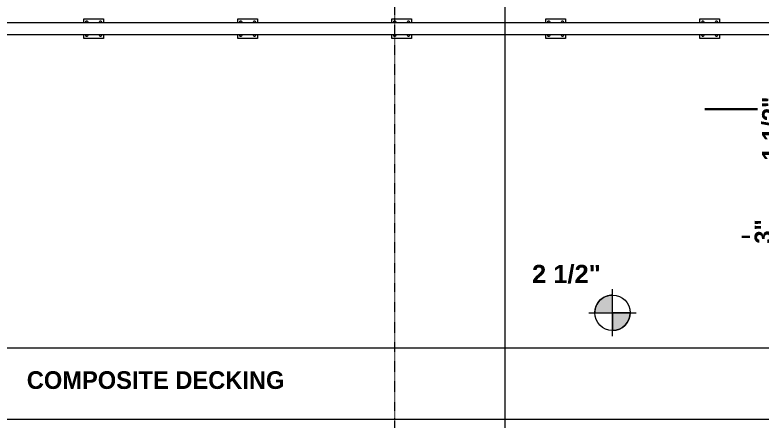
# Model space of a CAD drawing. Header units: inches. Extents: x -3276 to -1807, y 8217 to 9015.
# Drawn here: x -2973.4 to -2783.6, y 8773.6 to 8876.6 of the extents above; entities that cross this region are included whole.
import ezdxf

# ---------------------------------------------------------------- set-up
doc = ezdxf.new("R2010")
doc.units = ezdxf.units.IN
doc.header["$MEASUREMENT"] = 0
doc.linetypes.add('Aligning Line 1_8_', pattern=[0.25, 0.125, -0.125])
for name, color, linetype, lineweight in [('A-ANNO-DIMS-1', 211, 'Continuous', 30), ('A-FLOR-HRAL', 11, 'Continuous', 9), ('G-ANNO-DIMS', 111, 'Continuous', 9), ('G-ANNO-SYMB', 111, 'Aligning Line 1_8_', 9), ('G-ANNO-SYMB-1', 111, 'Continuous', 9), ('G-ANNO-TEXT', 231, 'Continuous', 9)]:
    doc.layers.add(name, color=color, linetype=linetype, lineweight=lineweight)
doc.styles.add('Arial_B', font='arialbd.ttf', dxfattribs={"height": 4.642857142857141})
doc.styles.add('Century Gothic_B', font='GOTHICB.TTF', dxfattribs={"height": 4.499999999999996})
doc.dimstyles.new('OD__1_4__Tol___1', dxfattribs={"dimscale": 12, "dimtxt": 4.698757213728865, "dimasz": 0.5, "dimexe": 0.375, "dimexo": 0.2500000000000001, "dimgap": 0.06250000000000001, "dimtad": 1, "dimrnd": 0.25, "dimzin": 3, "dimdsep": 46, "dimlunit": 4, "dimtxsty": 'Century Gothic_B', "dimblk1": 'OBLIQUE', "dimblk2": 'OBLIQUE', "dimsah": 1, "dimcen": 0.09, "dimdle": 0.375, "dimazin": 0, "dimtfac": 1, "dimtdec": 4, "dimtix": 1, "dimtmove": 1, "dimatfit": 3, "dimfxl": 1, "dimtvp": 1, "dimtfill": 1, "dimfrac": 2, "dimtolj": 1, "dimtzin": 0, "dimlwd": 30, "dimlwe": 30, "dimarcsym": 2})

# ---------------------------------------------------------------- blocks, each defined once
blk = doc.blocks.new('Railing - 2_ x 1_2_ 2-V3-FLOOR PLAN - 1ST FLOOR')
at = {"layer": 'A-FLOR-HRAL'}
for p, q in [((-1.500000000000288, 2.500000000000019), (-2.5, 2.500000000000019)), ((-2.5, 2.500000000000019), (-2.5, -2.499999999999981)), ((2.5, 2.500000000000019), (1.500000000000288, 2.500000000000019)), ((2.5, -2.499999999999981), (2.5, 2.500000000000019)), ((-2.5, -2.499999999999981), (-1.500000000000288, -2.499999999999981)), ((1.500000000000288, -2.499999999999981), (2.5, -2.499999999999981))]:
    blk.add_line(p, q, dxfattribs=at)
for centre, radius, start, end in [((-1.750000000000001, 1.750000000000015), 0.2500000000000002, 359.9999999999996, 179.9999999999999), ((1.750000000000002, 1.750000000000015), 0.2500000000000004, 359.9999999999996, 179.9999999999998), ((-1.750000000000001, 1.750000000000015), 0.2500000000000004, 179.9999999999998, 359.9999999999989), ((1.750000000000002, 1.750000000000015), 0.2500000000000004, 179.9999999999998, 359.9999999999989), ((-1.750000000000001, -1.750000000000015), 0.2500000000000002, 359.9999999999996, 179.9999999999999), ((-1.750000000000001, -1.750000000000015), 0.2500000000000004, 179.9999999999998, 359.9999999999989), ((1.750000000000002, -1.750000000000015), 0.2500000000000004, 359.9999999999996, 179.9999999999998), ((1.750000000000002, -1.750000000000015), 0.2500000000000004, 179.9999999999998, 359.9999999999989)]:
    blk.add_arc(centre, radius, start, end, dxfattribs=at)
blk = doc.blocks.new('Railing - Railing-1114347-FLOOR PLAN - 1ST FLOOR')
at = {"layer": 'A-FLOR-HRAL'}
for p, q in [((8874.569381505384, 2718.336683847685), (8874.569381505384, 3072.33668384768)), ((8871.569381505384, 3069.336683847681), (8871.569381505384, 2718.336683847685))]:
    blk.add_line(p, q, dxfattribs=at)
at = {"extrusion": (0, 0, -1), "zscale": -1}
for p in [(-8873.069381505384, 2953.336683847682), (-8873.069381505384, 2914.170017181016), (-8873.069381505384, 2875.00335051435), (-8873.069381505384, 2835.836683847684), (-8873.069381505384, 2796.670017181017)]:
    blk.add_blockref('Railing - 2_ x 1_2_ 2-V3-FLOOR PLAN - 1ST FLOOR', p, dxfattribs=at)
blk = doc.blocks.new('Spot Elevations - Spot Elevation - Target Filled-1560264-FLOOR PLAN - 1ST FLOOR')
at = {"layer": 'G-ANNO-DIMS'}
h = blk.add_hatch(color=256, dxfattribs=at)
edge = h.paths.add_edge_path(flags=0)
edge.add_line((1.249000902703301e-16, 0), (-0.09374999999999985, 0))
edge.add_arc((5.724587470723462e-16, -3.434752482434078e-16), 0.09375000000000037, 90.00000000000063, 180.0000000000002, ccw=False)
edge.add_line((1.249000902703301e-16, 0.09375000000000007), (1.249000902703301e-16, 0))
h = blk.add_hatch(color=256, dxfattribs=at)
edge = h.paths.add_edge_path(flags=0)
edge.add_line((1.249000902703301e-16, 0), (0.09375000000000029, 0))
edge.add_arc((2.289834988289385e-16, 6.245004513516504e-17), 0.09374999999999996, 269.99999999999955, 359.99999999999966, ccw=False)
edge.add_line((1.249000902703301e-16, -0.09375), (1.249000902703301e-16, 0))
for p, q in [((-2.706168622523819e-16, 0.1243846875261664), (-2.706168622523819e-16, -0.125)), ((1.249000902703301e-16, 0), (1.249000902703301e-16, 0.09375000000000007)), ((0.1250000000000001, 7.067913962433002e-16), (-0.1249999999999998, 7.067913962433002e-16)), ((-0.09374999999999985, 0), (1.249000902703301e-16, 0)), ((1.249000902703301e-16, 0), (1.249000902703301e-16, -0.09375)), ((0.09375000000000029, 0), (1.249000902703301e-16, 0))]:
    blk.add_line(p, q, dxfattribs=at)
blk.add_circle((1.249000902703301e-16, 0), 0.09375000000000007, dxfattribs=at)
for centre, radius, start, end in [((5.724587470723462e-16, -3.434752482434078e-16), 0.09375000000000037, 90.00000000000026, 179.9999999999999), ((2.289834988289385e-16, 6.245004513516504e-17), 0.09374999999999996, 269.9999999999992, 359.9999999999993)]:
    blk.add_arc(centre, radius, start, end, dxfattribs=at)
blk = doc.blocks.new('_Oblique')
at = {"color": 0, "linetype": 'ByBlock', "lineweight": -2}
blk.add_line((-0.5, -0.5), (0.5, 0.5), dxfattribs=at)
blk = doc.blocks.new('DIMBLOCK63-FLOOR PLAN - 1ST FLOOR')
at = {"layer": 'A-ANNO-DIMS-1', "color": 0, "lineweight": 30, "transparency": 16777216}
for p, q in [((-2781.521910109066, 8820.169831360618), (-2788.513072624166, 8820.169831360618)), ((-2761.647953443149, 8802.436881505386), (-2781.521910109066, 8820.169831360618)), ((-2761.647953443149, 8796.444381505378), (-2761.647953443149, 8808.429381505393)), ((-2721.336683847665, 8803.929381505393), (-2766.147953443149, 8803.929381505393)), ((-2750.092183847666, 8800.944381505378), (-2766.147953443149, 8800.944381505378))]:
    blk.add_line(p, q, dxfattribs=at)
at = {"layer": 'Defpoints', "color": 0, "transparency": 16777216}
for p in [(-2761.647953443149, 8803.929381505393), (-2718.336683847665, 8803.929381505393), (-2747.092183847666, 8800.944381505378)]:
    blk.add_point(p, dxfattribs=at)
at = {"layer": 'A-ANNO-DIMS-1', "color": 0, "lineweight": 30, "transparency": 16777216, "xscale": 5.999999999999999, "yscale": 5.999999999999999, "zscale": 5.999999999999999}
for p, rotation in [((-2761.647953443149, 8803.929381505393), 90), ((-2761.647953443149, 8800.944381505378), 270)]:
    blk.add_blockref('_Oblique', p, dxfattribs=dict(at, rotation=rotation))
at = {"layer": 'A-ANNO-DIMS-1', "color": 0, "transparency": 16777216, "insert": (-2785.271910109063, 8818.428668845516), "char_height": 4.499999999999996, "attachment_point": 1, "rotation": 89.99999999999991, "line_spacing_factor": 0.9845015114479527, "style": 'Century Gothic_B', "bg_fill": 3, "box_fill_scale": 1.25, "bg_fill_color": 256, "bg_fill_true_color": 13158600, "bg_fill_transparency": 0}
blk.add_mtext('\\A1;3"', dxfattribs=at)
blk = doc.blocks.new('DIMBLOCK65-FLOOR PLAN - 1ST FLOOR')
at = {"layer": 'A-ANNO-DIMS-1', "color": 0, "lineweight": 30, "transparency": 16777216}
for p, q in [((-2779.610680880142, 8852.589918296333), (-2797.905378488999, 8852.589918296333)), ((-2761.647953443149, 8834.679381505393), (-2779.610680880142, 8852.589918296333)), ((-2761.647953443149, 8829.429381505393), (-2761.647953443149, 8839.929381505393)), ((-2721.336683847665, 8835.429381505393), (-2766.147953443149, 8835.429381505393)), ((-2721.336683847665, 8833.929381505393), (-2766.147953443149, 8833.929381505393))]:
    blk.add_line(p, q, dxfattribs=at)
at = {"layer": 'Defpoints', "color": 0, "transparency": 16777216}
for p in [(-2761.647953443149, 8835.429381505393), (-2718.336683847665, 8835.429381505393), (-2718.336683847665, 8833.929381505393)]:
    blk.add_point(p, dxfattribs=at)
at = {"layer": 'A-ANNO-DIMS-1', "color": 0, "lineweight": 30, "transparency": 16777216, "xscale": 5.999999999999999, "yscale": 5.999999999999999, "zscale": 5.999999999999999}
for p, rotation in [((-2761.647953443149, 8835.429381505393), 90), ((-2761.647953443149, 8833.929381505393), 270)]:
    blk.add_blockref('_Oblique', p, dxfattribs=dict(at, rotation=rotation))
at = {"layer": 'A-ANNO-DIMS-1', "color": 0, "transparency": 16777216, "insert": (-2783.36068088014, 8839.545220687474), "char_height": 4.499999999999996, "attachment_point": 1, "rotation": 89.99999999999991, "line_spacing_factor": 0.9845015114479527, "style": 'Century Gothic_B', "bg_fill": 3, "box_fill_scale": 1.25, "bg_fill_color": 256, "bg_fill_true_color": 13158600, "bg_fill_transparency": 0}
blk.add_mtext('\\A1;1 1/2"', dxfattribs=at)
blk = doc.blocks.new('DIMBLOCK67-FLOOR PLAN - 1ST FLOOR')
at = {"layer": 'A-ANNO-DIMS-1', "color": 0, "lineweight": 30, "transparency": 16777216}
for p, q in [((-2778.390093493736, 8890.875909006681), (-2785.433261447698, 8890.875909006681)), ((-2761.647953443149, 8866.429381505393), (-2778.390093493736, 8890.875909006681)), ((-2761.647953443149, 8860.929381505393), (-2761.647953443149, 8871.929381505393)), ((-2718.096683847665, 8867.429381505393), (-2766.147953443149, 8867.429381505393)), ((-2721.336683847665, 8865.429381505393), (-2766.147953443149, 8865.429381505393))]:
    blk.add_line(p, q, dxfattribs=at)
at = {"layer": 'Defpoints', "color": 0, "transparency": 16777216}
for p in [(-2761.647953443149, 8867.429381505393), (-2715.096683847665, 8867.429381505393), (-2718.336683847665, 8865.429381505393)]:
    blk.add_point(p, dxfattribs=at)
at = {"layer": 'A-ANNO-DIMS-1', "color": 0, "lineweight": 30, "transparency": 16777216, "xscale": 5.999999999999999, "yscale": 5.999999999999999, "zscale": 5.999999999999999}
for p, rotation in [((-2761.647953443149, 8867.429381505393), 90), ((-2761.647953443149, 8865.429381505393), 270)]:
    blk.add_blockref('_Oblique', p, dxfattribs=dict(at, rotation=rotation))
at = {"layer": 'A-ANNO-DIMS-1', "color": 0, "transparency": 16777216, "insert": (-2782.140093493734, 8889.082741052718), "char_height": 4.499999999999996, "attachment_point": 1, "rotation": 89.99999999999991, "line_spacing_factor": 0.9845015114479527, "style": 'Century Gothic_B', "bg_fill": 3, "box_fill_scale": 1.25, "bg_fill_color": 256, "bg_fill_true_color": 13158600, "bg_fill_transparency": 0}
blk.add_mtext('\\A1;2"', dxfattribs=at)

msp = doc.modelspace()

# ---------------------------------------------------------------- linework, layer by layer
at = {"layer": 'G-ANNO-SYMB'}
msp.add_line((-2876.844585947319, 8930.342970084559), (-2876.844585947319, 8337.972217687256), dxfattribs=at)
at = {"layer": 'G-ANNO-SYMB-1'}
for p, q in [((-2848.798738118718, 8986.272164600048), (-2848.798738118719, 8246.435360456242)), ((-1935.854173867049, 8791.845860559646), (-3146.195245953717, 8791.845860559648)), ((-3247.23179424051, 8773.845860559639), (-1845.766112690815, 8773.845860559637))]:
    msp.add_line(p, q, dxfattribs=at)

# ---------------------------------------------------------------- block references
at = {"layer": 'A-FLOR-HRAL', "rotation": 89.9999999999999}
msp.add_blockref('Railing - Railing-1114347-FLOOR PLAN - 1ST FLOOR', (0, 0), dxfattribs=at)
at = {"layer": 'G-ANNO-DIMS', "xscale": 47.99999999999997, "yscale": 47.99999999999997, "zscale": 47.99999999999997, "rotation": 180}
msp.add_blockref('Spot Elevations - Spot Elevation - Target Filled-1560264-FLOOR PLAN - 1ST FLOOR', (-2821.397897540175, 8800.863143623055), dxfattribs=at)

# ---------------------------------------------------------------- texts
at = {"layer": 'G-ANNO-TEXT', "insert": (-2970.357910279682, 8785.9979828417), "char_height": 4.499999999999996, "width": 80.90099999999993, "attachment_point": 1, "style": 'Century Gothic_B'}
msp.add_mtext('COMPOSITE DECKING', dxfattribs=at)

# ---------------------------------------------------------------- next in the draw order: texts
at = {"layer": 'G-ANNO-DIMS', "insert": (-2841.868485775471, 8813.036389865854), "char_height": 4.642857142857141, "width": 20.32941176470588, "attachment_point": 1, "line_spacing_factor": 0.9417779076525878, "style": 'Arial_B', "bg_fill": 3, "box_fill_scale": 1.25, "bg_fill_color": 256, "bg_fill_true_color": 13158600, "bg_fill_transparency": 0}
msp.add_mtext('2 1/2"', dxfattribs=at)

# ---------------------------------------------------------------- next in the draw order: dimensions: what is measured, and where the dimension line sits
at = {"layer": 'A-ANNO-DIMS-1'}
for base, p1, p2, override, picture, middle in [((-2761.647953443149, 8867.429381505393), (-2718.336683847664, 8865.42938150539), (-2715.096683847664, 8867.42938150539), {"dimpost": '<>', "dimfxl": 3.807571404451739}, 'DIMBLOCK67-FLOOR PLAN - 1ST FLOOR', (-2779.140093493734, 8890.87590900668)), ((-2761.647953443149, 8835.429381505393), (-2718.336683847664, 8833.92938150539), (-2718.336683847664, 8835.42938150539), {"dimpost": '<>', "dimfxl": 1.5}, 'DIMBLOCK65-FLOOR PLAN - 1ST FLOOR', (-2780.36068088014, 8852.589918296331)), ((-2761.647953443149, 8803.929381505393), (-2747.092183847665, 8800.944381505375), (-2718.336683847664, 8803.92938150539), {"dimpost": '<>', "dimfxl": 28.91001565634618}, 'DIMBLOCK63-FLOOR PLAN - 1ST FLOOR', (-2782.271910109063, 8820.169831360616))]:
    dim = msp.add_linear_dim(base=base, p1=p1, p2=p2, angle=89.99999999999991, dimstyle='OD__1_4__Tol___1', override=override, dxfattribs=at)
    dim.commit()
    dim.dimension.update_dxf_attribs({"geometry": picture, "text_midpoint": middle, "dimtype": 160, "text_rotation": 89.99999999999991})

doc.saveas('drawing.dxf')
